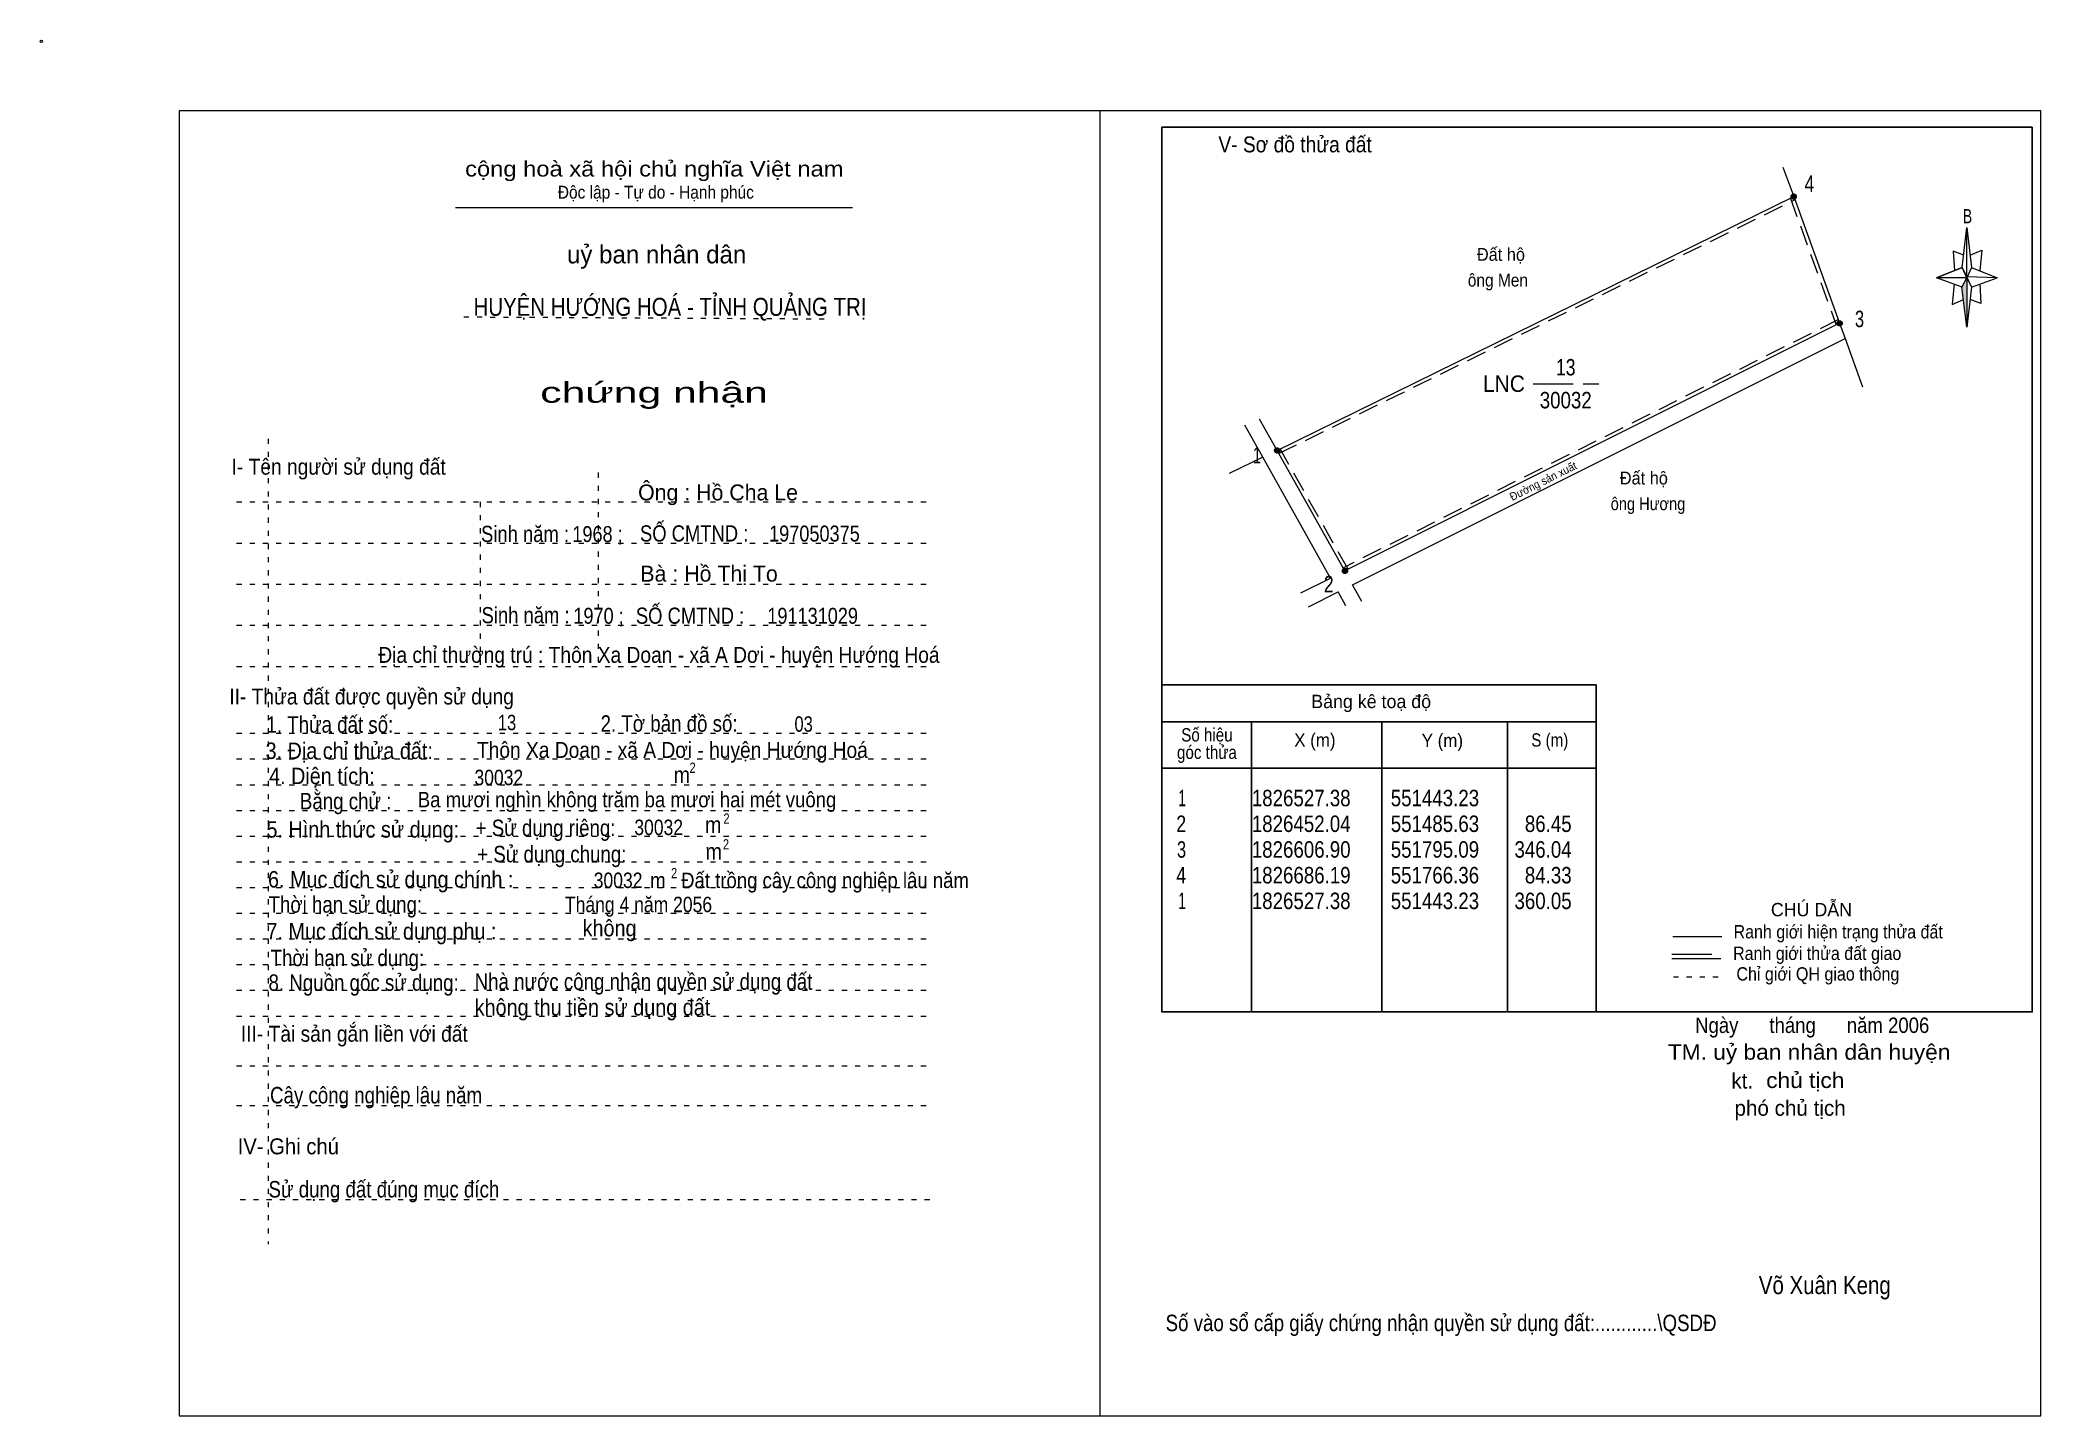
# Model space of a CAD drawing. Header units: centimetres. Extents: x -1.6 to 37.4, y -1.3 to 25.5.
import ezdxf
from ezdxf.enums import TextEntityAlignment as Align

# ---------------------------------------------------------------- set-up
doc = ezdxf.new("R2010")
doc.units = ezdxf.units.CM
doc.header["$LTSCALE"] = 0.13
for name, pattern in [('DOTTED', [1.5, 0.3, -1.2]), ('LONG_DASHED', [7.5, 6, -1.5]), ('MEDIUM_DASHED', [4.5, 3, -1.5])]:
    doc.linetypes.add(name, pattern=pattern)
for name, color, linetype, lineweight in [('1', 7, 'DOTTED', 13), ('10', 7, 'Continuous', 13), ('2', 7, 'Continuous', 25), ('3', 7, 'Continuous', 13), ('30', 7, 'Continuous', 13), ('32', 7, 'LONG_DASHED', 13), ('33', 7, 'LONG_DASHED', 13), ('35', 7, 'Continuous', 13)]:
    doc.layers.add(name, color=color, linetype=linetype, lineweight=lineweight)

msp = doc.modelspace()

# ---------------------------------------------------------------- hatches: boundary and pattern name
at = {"layer": '30'}
msp.add_hatch(color=256, dxfattribs=at).paths.add_polyline_path([(35.91, 20.87), (35.91, 19.91), (35.81, 20.69)])
at = {"layer": '32'}
for points in [[(32.5901, 22.4501, 1), (32.4901, 22.4501, 1)], [(33.4836, 19.9842, 1), (33.3836, 19.9842, 1)], [(22.5407, 17.5111, 1), (22.4407, 17.5111, 1)], [(23.8593, 15.168, 1), (23.7593, 15.168, 1)]]:
    msp.add_hatch(color=256, dxfattribs=at).paths.add_polyline_path(points)

# ---------------------------------------------------------------- linework, layer by layer
at = {"layer": '1', "linetype": 'Continuous'}
msp.add_line((6.51, 22.24), (14.23, 22.24), dxfattribs=at)
at = {"layer": '1'}
for p, q in [((6.67, 20.11), (13.82, 20.07)), ((2.86, 17.74), (2.86, 2.07)), ((9.28, 17.08), (9.28, 13.31)), ((2.25, 16.51), (15.75, 16.51)), ((6.99, 16.51), (6.99, 13.31)), ((2.25, 15.71), (15.75, 15.71)), ((2.25, 14.91), (15.75, 14.91)), ((2.25, 14.11), (15.75, 14.11)), ((2.25, 13.31), (15.75, 13.31)), ((2.25, 12.01), (15.75, 12.01)), ((2.25, 11.51), (15.75, 11.51)), ((2.25, 11.01), (15.75, 11.01)), ((2.25, 10.51), (15.75, 10.51)), ((2.25, 10.01), (15.75, 10.01)), ((2.25, 9.51), (15.75, 9.51)), ((2.25, 9.01), (15.75, 9.01)), ((2.25, 8.51), (15.75, 8.51)), ((2.25, 8.01), (15.75, 8.01)), ((2.25, 7.51), (15.75, 7.51)), ((2.25, 7.01), (15.75, 7.01)), ((2.25, 6.51), (15.75, 6.51)), ((2.25, 5.54), (15.75, 5.54)), ((2.25, 4.77), (15.75, 4.77)), ((2.32, 2.94), (15.82, 2.94))]:
    msp.add_line(p, q, dxfattribs=at)
at = {"layer": '10'}
for p, q in [((32.33, 23.02), (32.54, 22.45)), ((33.43, 19.99), (33.54, 19.69)), ((22.21, 17.38), (21.86, 18)), ((22.49, 17.51), (22.15, 18.12)), ((22.21, 17.38), (21.56, 17.06)), ((23.1, 14.47), (23.68, 14.76)), ((23.83, 14.49), (23.68, 14.76))]:
    msp.add_line(p, q, dxfattribs=at)
at = {"layer": '10', "linetype": 'MEDIUM_DASHED'}
for p, q in [((22.52, 17.45), (32.57, 22.39)), ((32.47, 22.43), (33.36, 19.97)), ((33.4, 20.05), (23.78, 15.23)), ((23.87, 15.2), (22.55, 17.54))]:
    msp.add_line(p, q, dxfattribs=at)
at = {"layer": '10'}
msp.add_lwpolyline([(23.81, 15.17), (22.49, 17.51), (32.54, 22.45), (33.43, 19.99)], close=True, dxfattribs=at)
msp.add_lwpolyline([(23.81, 15.17), (22.49, 17.51), (32.54, 22.45), (33.43, 19.99)], close=True, dxfattribs=at)
for points in [[(24.14, 14.57), (23.96, 14.9), (33.54, 19.69)], [(33.54, 19.69), (33.88, 18.75), (33.88, 18.75)], [(22.95, 14.74), (23.53, 15.03), (22.21, 17.38)]]:
    msp.add_lwpolyline(points, dxfattribs=at)
msp.add_circle((-1.55, 25.47), 0.025, dxfattribs=at)
at = {"layer": '2'}
for p, q in [((20.25, 12.95), (28.7, 12.95)), ((28.7, 6.59), (28.7, 12.95)), ((20.25, 12.23), (28.7, 12.23)), ((21.99, 6.59), (21.99, 12.23)), ((24.53, 10.89), (24.53, 12.23)), ((26.97, 12.23), (26.97, 6.59)), ((20.25, 11.33), (28.7, 11.33))]:
    msp.add_line(p, q, dxfattribs=at)
msp.add_lwpolyline([(37.18, 23.8), (20.25, 23.8), (20.25, 6.59), (37.18, 6.59)], close=True, dxfattribs=at)
msp.add_lwpolyline([(24.53, 6.59), (24.53, 10.39), (24.53, 10.89)], dxfattribs=at)
at = {"layer": '3'}
msp.add_line((19.04, 24.12), (19.04, -1.27), dxfattribs=at)
for points in [[(19.04, 24.12), (1.13, 24.12), (1.13, -1.27), (19.04, -1.27)], [(19.04, -1.27), (37.35, -1.27), (37.35, 24.12), (19.04, 24.12)]]:
    msp.add_lwpolyline(points, dxfattribs=at)
at = {"layer": '30'}
for p, q in [((35.82, 21.07), (35.91, 21.85)), ((36, 21.07), (36.5, 20.87)), ((35.82, 20.69), (35.32, 20.87)), ((36, 20.69), (35.91, 19.91)), ((36.16, 20.75), (36.18, 20.37)), ((36.18, 20.37), (35.97, 20.45))]:
    msp.add_line(p, q, dxfattribs=at)
for points in [[(35.91, 21.85), (36, 21.07), (35.91, 20.87)], [(35.91, 20.87), (35.32, 20.87), (35.82, 21.07), (36, 20.69), (36.5, 20.87), (35.91, 20.89)], [(35.91, 20.87), (35.91, 19.91), (35.81, 20.69)]]:
    msp.add_lwpolyline(points, close=True, dxfattribs=at)
for points in [[(35.97, 21.31), (36.2, 21.41), (36.16, 21.01)], [(35.91, 20.87), (35.82, 21.07), (35.32, 20.87)], [(35.85, 21.31), (35.64, 21.39), (35.67, 21.01)], [(35.66, 20.75), (35.62, 20.35), (35.84, 20.45)], [(35.91, 20.87), (36, 20.69), (36.5, 20.87)]]:
    msp.add_lwpolyline(points, dxfattribs=at)
at = {"layer": '32'}
for centre in [(32.5401, 22.4501), (33.4336, 19.9842), (22.4907, 17.5111), (23.8093, 15.168)]:
    msp.add_circle(centre, 0.05, dxfattribs=at)
at = {"layer": '33'}
msp.add_line((27.47, 18.81), (28.75, 18.81), dxfattribs=at)
at = {"layer": '35'}
for p, q in [((30.19, 8.06), (31.14, 8.06)), ((30.17, 7.63), (31.12, 7.63))]:
    msp.add_line(p, q, dxfattribs=at)
at = {"layer": '35', "linetype": 'LONG_DASHED'}
msp.add_line((30.17, 7.71), (31.12, 7.71), dxfattribs=at)
at = {"layer": '35', "linetype": 'DOTTED'}
msp.add_line((30.2, 7.27), (31.19, 7.27), dxfattribs=at)

# ---------------------------------------------------------------- texts
at = {"layer": '1'}
for s, height, width, p in [('V- Sơ đồ thửa đất', 0.31, 0.9, (22.84, 23.31)), ('cộng hoà xã hội chủ nghĩa Việt nam', 0.3, 1.15, (10.375, 22.84)), ('Độc lập - Tự do - Hạnh phúc', 0.25, 0.9, (10.405, 22.41)), ('chứng nhận', 0.4, 1.55, (10.37, 18.44)), ('I- Tên người sử dụng đất', 0.31, 0.9, (4.235, 17.04)), ('II- Thửa đất được quyền sử dụng', 0.31, 0.9, (4.875, 12.57)), ('III- Tài sản gắn liền với đất', 0.31, 0.9, (4.54, 6.01)), ('IV- Ghi chú', 0.31, 0.95, (3.255, 3.82))]:
    msp.add_text(s, height=height, dxfattribs=dict(at, width=width)).set_placement(p, align=Align.CENTER)
msp.add_text('uỷ ban nhân dân', height=0.35, dxfattribs=at).set_placement((10.42, 21.15), align=Align.CENTER)
at = {"layer": '1', "width": 0.95}
msp.add_text('Đường sản xuất', height=0.1553, rotation=26.584, dxfattribs=at).set_placement((27.7003, 16.8454), align=Align.CENTER)
at = {"layer": '10'}
for s, width, p in [('  Đất hộ', 0.95, (26.2, 21.2)), ('ông Men', 0.9, (26.2, 20.7)), ('  Đất hộ', 0.95, (28.98, 16.85)), ('ông Hương', 0.85, (28.98, 16.35))]:
    msp.add_text(s, height=0.25, dxfattribs=dict(at, width=width)).set_placement(p)
for s, height, p in [('Ông : Hồ Cha Le', 0.31, (11.615, 16.54)), ('Bà : Hồ Thị To', 0.31, (11.44, 14.96)), ('kt.  ', 0.3, (31.65, 5.1)), ('phó chủ tịch ', 0.3, (32.525, 4.57))]:
    msp.add_text(s, height=height, dxfattribs=at).set_placement(p, align=Align.CENTER)
for s, height, width, p in [('Sinh năm :', 0.3149, 0.85, (7.86, 15.73)), ('1968 ;', 0.31, 0.85, (9.27, 15.73)), ('SỐ CMTND :', 0.3149, 0.85, (11.15, 15.74)), ('197050375', 0.31, 0.85, (13.49, 15.74)), ('Sinh năm :', 0.3149, 0.85, (7.87, 14.15)), ('1970 ;', 0.31, 0.85, (9.29, 14.14)), ('SỐ CMTND :', 0.3149, 0.85, (11.07, 14.14)), ('191131029', 0.31, 0.85, (13.455, 14.14)), ('Địa chỉ thường trú : Thôn Xa Doan - xã A Dơi - huyện Hướng Hoá', 0.31, 0.9, (10.465, 13.38)), ('13', 0.3, 0.8, (7.51, 12.07)), ('03', 0.3, 0.8, (13.28, 12.04)), (' Thôn Xa Doan - xã A Dơi - huyện Hướng Hoá', 0.31, 0.9, (10.675, 11.53)), ('30032', 0.3, 0.85, (7.35, 11)), ('Ba mươi nghìn không trăm ba mươi hai mét vuông ', 0.3, 0.9, (9.895, 10.57)), ('30032', 0.3, 0.85, (10.46, 10.03)), ('30032', 0.3, 0.85, (9.67, 9)), ('m   Đất trồng cây công nghiệp lâu năm ', 0.3, 0.9, (13.445, 9)), ('Tháng 4 năm 2056 ', 0.3, 0.85, (10.115, 8.53)), ('Ngày      tháng      năm 2006', 0.3, 0.9, (32.9, 6.18)), ('TM. uỷ ban nhân dân huyện', 0.3, 1.1, (32.84, 5.66)), ('chủ tịch', 0.3, 1.1, (32.765, 5.11)), ('Võ Xuân Keng ', 0.35, 0.85, (33.2, 1.1))]:
    msp.add_text(s, height=height, dxfattribs=dict(at, width=width)).set_placement(p, align=Align.CENTER)
at = {"layer": '2'}
for s, height, width, p in [('HUYỆN HƯỚNG HOÁ - TỈNH QUẢNG TRỊ', 0.35, 0.85, (10.68, 20.13)), ('Số hiệu', 0.2591, 0.85, (21.125, 11.85)), ('3. Địa chỉ thửa đất:', 0.32, 0.9, (4.44, 11.51)), ('góc thửa', 0.2591, 0.85, (21.125, 11.51)), ('X (m)', 0.2591, 0.95, (23.225, 11.75)), ('Y (m)', 0.2591, 0.95, (25.705, 11.74)), ('S (m)', 0.2591, 0.85, (27.795, 11.75)), ('Số vào sổ cấp giấy chứng nhận quyền sử dụng đất:............\\QSDĐ', 0.32, 0.85, (25.68, 0.38))]:
    msp.add_text(s, height=height, dxfattribs=dict(at, width=width)).set_placement(p, align=Align.CENTER)
msp.add_text('Bảng kê toạ độ', height=0.2591, dxfattribs=at).set_placement((24.32, 12.5), align=Align.CENTER)
for s, height, width, p in [('1. Thửa đất số:', 0.32, 0.85, (2.83, 12.02)), ('2. Tờ bản đồ số:', 0.32, 0.85, (9.33, 12.04)), ('4. Diện tích:', 0.32, 0.9, (2.88, 11.02)), ('m', 0.32, 0.9, (10.75, 11.04)), ('2', 0.2, 0.8, (11.06, 11.24)), ('Bằng chử :', 0.32, 0.85, (3.48, 10.53)), ('5. Hình thức sử dụng:', 0.32, 0.9, (2.83, 9.98)), ('+ Sử dụng riêng:', 0.32, 0.85, (6.9, 10.01)), ('m', 0.32, 0.9, (11.36, 10.07)), ('2', 0.2, 0.8, (11.72, 10.25)), ('+ Sử dụng chung:', 0.32, 0.85, (6.93, 9.5)), ('m', 0.32, 0.9, (11.37, 9.55)), ('2', 0.2, 0.8, (11.71, 9.75)), ('6. Mục đích sử dụng chính : ', 0.32, 0.9, (2.86, 9.01)), ('2', 0.2, 0.8, (10.7, 9.19)), ('Thời hạn sử dụng: ', 0.32, 0.85, (2.87, 8.52)), ('7. Mục đích sử dụng phụ : ', 0.32, 0.9, (2.83, 8)), ('không', 0.32, 0.9, (8.98, 8.06)), ('Thời hạn sử dụng: ', 0.32, 0.85, (2.91, 7.48)), ('8. Nguồn gốc sử dụng: ', 0.32, 0.85, (2.87, 7)), ('Nhà nước công nhận quyền sử dụng đất ', 0.32, 0.85, (6.88, 7.02)), ('không thu tiền sử dụng đất', 0.32, 0.9, (6.88, 6.52)), ('Cây công nghiệp lâu năm', 0.32, 0.85, (2.9, 4.81)), ('Sử dụng đất đúng mục đích', 0.32, 0.85, (2.87, 2.98))]:
    msp.add_text(s, height=height, dxfattribs=dict(at, width=width)).set_placement(p)
at = {"layer": '30', "width": 0.75}
msp.add_text('B', height=0.2756, dxfattribs=at).set_placement((35.92, 21.93), align=Align.CENTER)
at = {"layer": '30'}
for s, width, p in [('1', 0.65, (20.72, 10.59)), ('1826527.38', 0.85, (23.92, 10.59)), ('551443.23', 0.85, (26.42, 10.59)), ('551443.23', 0.85, (26.42, 10.59)), ('2', 0.8, (20.72, 10.09)), ('1826452.04', 0.85, (23.92, 10.09)), ('551485.63', 0.85, (26.42, 10.09)), ('86.45', 0.85, (28.22, 10.09)), ('3', 0.75, (20.72, 9.59)), ('1826606.90', 0.85, (23.92, 9.59)), ('551795.09', 0.85, (26.42, 9.59)), ('346.04', 0.85, (28.22, 9.59)), ('4', 0.8, (20.72, 9.09)), ('1826686.19', 0.85, (23.92, 9.09)), ('551766.36', 0.85, (26.42, 9.09)), ('84.33', 0.85, (28.22, 9.09)), ('1', 0.65, (20.72, 8.59)), ('1826527.38', 0.85, (23.92, 8.59)), ('551443.23', 0.85, (26.42, 8.59)), ('360.05', 0.85, (28.22, 8.59))]:
    msp.add_text(s, height=0.32, dxfattribs=dict(at, width=width)).set_placement(p, align=Align.RIGHT)
at = {"layer": '32'}
for s, width, p in [('4', 0.8, (32.845, 22.54)), ('3', 0.75, (33.82, 19.91)), ('1', 0.65, (22.1, 17.26)), ('2', 0.8, (23.495, 14.75))]:
    msp.add_text(s, height=0.32, dxfattribs=dict(at, width=width)).set_placement(p, align=Align.CENTER)
at = {"layer": '33'}
for s, width, p in [('13', 0.8, (28.105, 18.97)), ('30032', 0.85, (28.105, 18.33))]:
    msp.add_text(s, height=0.32, dxfattribs=dict(at, width=width)).set_placement(p, align=Align.CENTER)
at = {"layer": '33', "width": 0.95}
msp.add_text('LNC', height=0.32, dxfattribs=at).set_placement((27.31, 18.65), align=Align.RIGHT)
at = {"layer": '35'}
msp.add_text('CHÚ DẪN', height=0.2591, dxfattribs=at).set_placement((32.885, 8.45), align=Align.CENTER)
at = {"layer": '35', "width": 0.9}
for s, p in [('Ranh giới hiện trạng thửa đất', (33.405, 8.02)), ('Ranh giới thửa đất giao ', (33.04, 7.6)), ('Chỉ giới QH giao thông', (33.01, 7.2))]:
    msp.add_text(s, height=0.2591, dxfattribs=at).set_placement(p, align=Align.CENTER)

doc.saveas('drawing.dxf')
